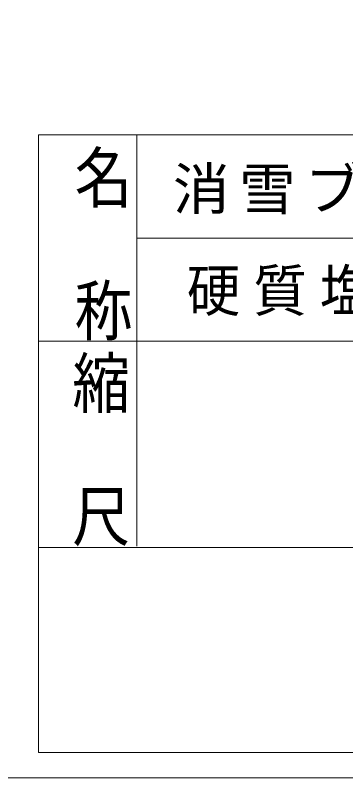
# Model space of a CAD drawing. Units: millimetres, scale not verified. Extents: x -2100 to 2100, y -1470 to 1470.
# Drawn here: x 1041 to 1297, y -1470 to -879 of the extents above; entities that cross this region are included whole.
import ezdxf
from ezdxf.enums import TextEntityAlignment as Align

# ---------------------------------------------------------------- set-up
doc = ezdxf.new("R2010")
doc.units = ezdxf.units.MM
doc.header["$LTSCALE"] = 15
doc.layers.add('0-0_図面枠', color=7, linetype='Continuous', lineweight=9)
doc.layers.add('0-1_ブロック', color=5, linetype='Continuous', lineweight=9)
doc.styles.add('@ＭＳ ゴシック', font='')
doc.styles.add('ＭＳ ゴシック', font='')
doc.styles.get('@ＭＳ ゴシック').set_extended_font_data('@MS Gothic')
doc.styles.get('ＭＳ ゴシック').set_extended_font_data('MS Gothic')

msp = doc.modelspace()

# ---------------------------------------------------------------- linework, layer by layer
at = {"layer": '0-0_図面枠', "color": 5}
for p, q in [((1058.9, -971.49), (1058.9, -1450.43)), ((1135.41, -971.49), (1135.41, -1131.49)), ((1058.9, -1131.49), (2076.66, -1131.49)), ((1135.41, -1131.49), (1135.41, -1290.43)), ((1058.9, -1291.49), (2076.66, -1291.49)), ((1058.9, -1450.43), (2076.66, -1450.43))]:
    msp.add_line(p, q, dxfattribs=at)
at = {"layer": '0-0_図面枠', "color": 4}
msp.add_line((1135.41, -1051.49), (2076.66, -1051.49), dxfattribs=at)
at = {"layer": '0-0_図面枠', "color": 5}
msp.add_lwpolyline([(1058.9, -971.49), (2076.66, -971.49), (2076.66, -1450.43)], dxfattribs=at)
at = {"layer": '0-1_ブロック'}
msp.add_lwpolyline([(-2100, -1470), (2100, -1470), (2100, 1470)], dxfattribs=at)

# ---------------------------------------------------------------- texts
at = {"layer": '0-0_図面枠', "style": '@ＭＳ ゴシック', "width": 1.15}
for s, p in [('名\u3000称', (1082.57, -978.24)), ('縮\u3000尺', (1080.79, -1137.59))]:
    msp.add_text(s, height=32.88, rotation=270, dxfattribs=at).set_placement(p, align=Align.BOTTOM_LEFT)
at = {"layer": '0-0_図面枠', "char_height": 32.1, "attachment_point": 7, "style": 'ＭＳ ゴシック'}
for s, insert in [('\\T1.17;消雪ブロック\u3000散水横ダブル配管', (1163.44, -1032.97)), ('\\T1.24;\\W0.95;硬質塩化ビニル管（HIVP-RR-G)', (1174.11, -1116.78))]:
    msp.add_mtext(s, dxfattribs=dict(at, insert=insert))

doc.saveas('drawing.dxf')
